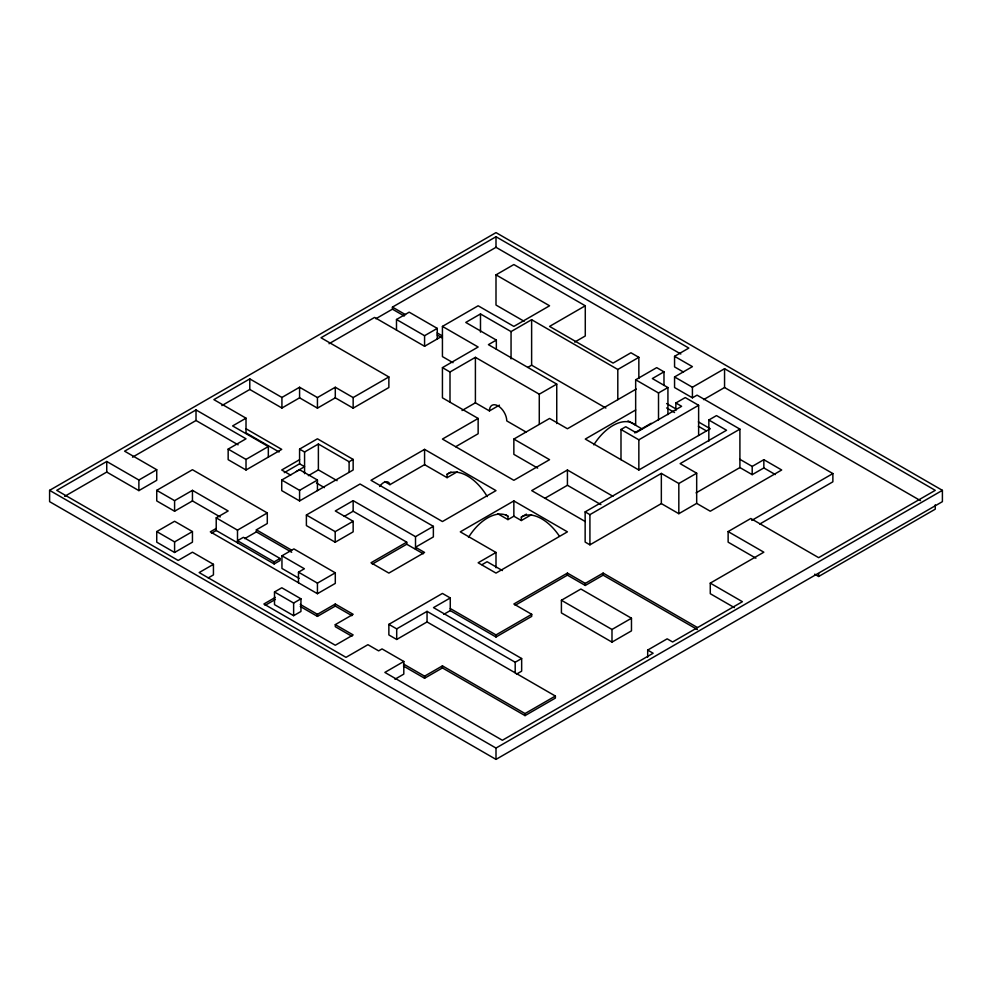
<?xml version="1.0" encoding="UTF-8"?>
<svg xmlns="http://www.w3.org/2000/svg" width="992" height="992" viewBox="0 0 992 992"><rect width="100%" height="100%" fill="white"/><g stroke="black" fill="none" stroke-linecap="round" stroke-linejoin="round"><path stroke-width="1.49" d="M49.6 490.346L496 232.612L942.4 490.346L942.4 501.654L496 759.388L49.6 501.654L49.6 490.346L496 748.067L942.4 490.346M64.641 496.36L106.739 472.056L138.88 490.618L156.736 480.302L156.736 469.724L138.88 480.029L106.739 461.478L56.742 490.346L178.163 560.443L192.448 552.197L213.441 564.324L213.441 574.901L208.246 577.902M246.016 428.755L281.728 449.376L246.016 469.997L228.16 459.68L228.16 449.103L246.016 438.799L196.019 409.932L124.595 451.174L156.736 469.724M221.861 405.592L249.786 389.472L281.926 408.022L299.584 397.829L317.44 408.146L335.296 397.829L353.152 408.146L388.864 387.525L388.864 376.948L353.152 397.556L335.296 387.252L317.44 397.556L299.584 387.252L281.926 397.445L249.786 378.894L213.875 399.627L246.016 418.178L246.016 432.884L279.087 451.98M683.488 372.062L674.56 366.904L674.56 356.326L688.845 348.08L496 236.741L321.011 337.764L388.864 376.948M132.531 457.163L196.019 420.509L238.117 444.825M329.046 343.716L374.579 317.428L424.576 346.282L442.432 335.978L437.174 332.94M375.856 318.742L392.435 309.169L392.435 307.111L496 247.318L680.81 354.02M396.49 330.076L396.49 319.498L409.175 312.17L437.261 328.389L437.261 338.966M246.016 418.178L232.612 425.928L268.324 446.536L268.324 457.114M524.123 321.284L496 305.052L496 274.858L513.856 264.542L585.28 305.784L585.28 335.978L574.703 342.091M220.224 516.956L192.448 500.923L174.592 511.227L156.736 500.923L156.736 490.346L192.448 469.724L267.294 512.938L267.294 523.516L256.382 529.815L256.382 531.873L291.685 552.259M396.49 319.498L424.576 335.705L437.261 328.389M453.009 362.7L442.432 356.599L442.432 326.405L478.144 305.784L513.856 326.405L549.568 305.784L496 274.858M638.848 378.46L638.848 357.331L617.805 369.47L531.625 319.709L511.054 331.588L480.488 313.943L465.769 322.437L496.335 340.082L496.335 349.184M156.736 490.346L174.592 500.65L192.448 490.346L228.16 510.967L216.219 517.861L216.219 530.497L274.152 563.94L280.042 560.542L280.042 558.471L243.387 537.317L237.497 540.714L274.152 561.881L280.042 558.471M228.16 449.103L246.016 459.42L268.324 446.536M156.736 531.576L174.592 521.271L192.448 531.576L192.448 542.165L174.592 552.47L156.736 542.165L156.736 531.576L174.592 541.892L192.448 531.576M284.282 472.651L299.584 463.81L299.584 449.103L317.44 438.799L353.152 459.42L353.152 469.997L299.584 500.923L281.728 490.618L281.728 480.029L299.584 469.724L317.44 480.029L317.44 490.618M455.663 446.722L478.144 433.74L478.144 418.45L442.432 397.829L442.432 367.635L478.144 347.014L442.432 326.405M496.335 340.082L488.411 344.658L556.748 384.115L556.748 423.534M299.584 449.103L304.581 451.992L318.382 444.019L349.11 461.751L353.152 459.42M442.432 367.635L449.996 372L475.404 357.331L539.276 394.196L556.748 384.115M299.584 459.68L281.728 469.997L290.656 475.156M296.372 471.436L304.581 466.699L299.584 463.81M585.28 305.784L549.568 326.405L613.093 363.084L630.949 352.768L638.848 357.331M216.219 528.438L210.304 531.848L317.44 593.7L335.296 583.395L335.296 572.818L293.892 548.911L281.951 555.805L281.951 568.453L299.113 578.361M308.338 475.676L318.382 469.886L337.082 480.674M211.482 533.225L216.219 530.497M281.728 480.029L299.584 490.346L317.44 480.029M216.219 517.861L237.497 530.137L267.294 512.938M527.769 367.424L531.625 365.192L605.876 408.059M462.024 410.527L475.404 402.802L489.44 410.911L499.422 405.145M244.689 538.631L256.382 531.873M213.441 564.324L199.156 572.57L345.997 657.349L367.92 644.688L378.646 650.876L382.044 648.917L403.806 661.478L403.806 674.114L394.965 679.222M433.368 526.343L415.512 536.66L353.152 500.65L335.296 510.967L353.152 521.271L353.152 531.848L335.197 542.215L306.392 525.586L306.392 515.009L360.059 484.022L433.368 526.343L433.368 536.92L415.512 547.237L424.576 552.47L388.864 573.091L371.008 562.774L406.72 542.165L406.72 544.224L372.335 564.076M424.576 449.376L371.008 480.302L442.432 521.544L496 490.618L424.576 449.376L424.576 464.665L389.943 484.654A9.213 5.32 -60 0 0 379.614 486.502M478.144 418.45L442.432 439.072L513.856 480.302L549.568 459.68L513.856 439.072L513.856 454.348L537.664 468.1M344.224 516.386L353.152 511.227L406.72 542.165M306.392 515.009L335.197 531.638L353.152 521.271M457.3 471.77L447.094 477.66L447.094 474.213L450.926 471.994M513.856 439.072L549.568 418.45L567.424 428.755L636.219 389.038M298.48 582.763L298.48 572.173L304.395 568.763L281.951 555.805M593.799 444.85A40.883 23.61 -60 0 1 635.661 425.258L635.661 379.787L656.704 367.635L663.983 371.839L663.983 385.429M274.499 591.988L281.802 587.772L300.948 598.821L300.948 611.456L293.632 615.685L274.499 604.624L274.499 591.988L293.632 603.037L300.948 598.821M663.983 371.839L652.339 378.56L667.926 387.562L667.926 414.619M275.354 597.382L263.872 604.016L335.296 645.246L353.152 634.942L335.296 624.638L335.296 626.696L351.875 636.269M265.149 605.343L275.354 599.453M298.48 572.173L317.44 583.122L335.296 572.818M759.736 524.049L832.871 481.814L832.871 473.568L697.054 395.151L692.416 397.829L674.56 387.525L674.56 376.948L692.416 366.631L674.56 356.326M635.661 409.981L585.28 439.072L638.848 469.997L710.272 428.755L698.368 421.885M674.56 376.948L692.416 387.252L724.557 368.702L935.258 490.346L818.648 557.665L750.795 518.494L728.128 531.576L728.128 542.165L755.904 558.198M620.992 459.68L620.992 429.486L625.766 426.734L636.008 432.648L681.616 406.311L675.862 402.988L675.862 410.514M675.862 402.988L685.261 397.569L698.628 405.294L698.628 435.488M300.241 604.401L317.44 614.321L335.296 604.016L353.152 614.321L335.296 624.638M496 552.47L478.144 562.774L496 573.091L567.424 531.848L513.856 500.923L460.288 531.848L496 552.47L496 567.759M612.957 496.285L567.424 469.997L531.712 490.618L585.28 521.544M634.62 432.847L651.149 423.299M300.241 606.459L317.44 616.379L335.296 606.075L351.875 615.648M703.601 399.627L724.557 387.525L920.489 500.65M620.992 429.486L638.848 439.803L698.628 405.294M497.748 513.72L507.954 519.61L513.856 516.212L521.333 520.527L531.538 514.637M544.943 498.257L567.424 485.286L600.904 504.606M521.333 520.527L521.333 517.068L526.43 514.129M708.834 441.155L708.834 420.013L716.484 415.598L739.908 429.127L739.908 467.567L696.074 492.875M481.988 564.684L487.097 561.732L502.411 570.561M403.409 666.016L424.576 678.243L442.432 667.926L525.028 715.616L555.371 698.095L555.371 696.037L427.044 621.947L396.701 639.468L388.864 634.942L388.864 624.365L442.432 593.439L450.269 597.953L450.269 610.601L496 637L531.712 616.379L531.712 614.321L513.856 604.016L567.424 573.091L585.28 583.395L603.136 573.091L697.401 627.514M739.908 459.321L752.196 466.414L763.84 459.68L781.696 469.997L710.272 511.227L696.682 503.39L678.826 513.695L661.342 503.601L589.918 544.831L585.144 542.078L585.144 511.884L726.553 430.255L708.834 420.013M585.144 511.884L589.918 514.637L661.342 473.407L678.826 483.501L696.682 473.196L696.682 503.39M739.908 429.127L680.128 463.636L696.682 473.196M388.864 624.365L396.701 628.878L427.044 611.37L515.195 662.259L521.656 658.527L521.656 671.162L516.485 674.151M450.269 597.953L433.504 607.625L521.656 658.527M443.821 614.321L450.269 610.601M403.806 661.478L384.859 672.415L502.386 740.268L653.133 653.232L647.689 650.082L647.689 657.113M515.195 605.306L567.424 575.149L585.28 585.454L603.136 575.149L697.401 629.573M739.908 467.567L752.196 474.66L763.84 467.939L775.322 474.56M403.409 663.958L424.576 676.172L442.432 665.868L525.028 713.558L555.371 696.037M450.269 608.53L496 634.942L531.712 614.321M561.41 600.272L580.89 589.025L631.47 618.227L631.47 630.862L611.99 642.109L561.41 612.92L561.41 600.272L611.99 629.474L631.47 618.227M751.75 520.403L832.871 473.568M734.378 607.625L710.272 593.7L710.272 583.122L763.84 552.197L728.128 531.576M647.689 650.082L667.17 638.836L672.613 641.985L742.413 601.685L710.272 583.122M814.668 574.182L818.648 576.488L935.258 509.169L935.258 504.829M635.661 379.787L658.514 392.968L667.926 387.562M666.624 403.558L675.887 408.902M666.624 407.935L674.56 412.523M698.368 426.262L706.304 430.85M628.01 420.844L642.122 428.99M392.435 307.111L405.592 314.712M392.435 309.169L404.277 316.014M437.174 334.998L442.432 338.036M526.268 432.165L506.763 420.906A12.251 7.068 60 0 0 498.096 405.902A12.251 7.068 60 0 0 489.44 410.911M424.576 464.665L447.094 477.66M505.412 514.687L507.954 516.162L507.954 519.61M384.586 481.554L389.943 484.654M316.398 483.005L324.421 487.63M406.72 544.224L423.286 553.784M256.382 529.815L291.685 550.2M818.648 573.599L818.648 576.488M763.84 459.68L763.84 467.939M752.196 466.414L752.196 474.66M724.557 368.702L724.557 387.525M692.416 387.252L692.416 397.829M678.826 483.501L678.826 513.695M661.342 473.407L661.342 503.601M658.514 392.968L658.514 420.025M638.848 439.803L638.848 469.997M617.805 369.47L617.805 399.664M611.99 629.474L611.99 642.109M603.136 573.091L603.136 575.149M589.918 514.637L589.918 544.831M585.28 583.395L585.28 585.454M567.424 469.997L567.424 485.286M567.424 573.091L567.424 575.149M539.276 394.196L539.276 424.39M531.625 319.709L531.625 365.192M525.028 713.558L525.028 715.616M515.195 662.259L515.195 672.836M513.856 500.923L513.856 516.212M511.054 331.588L511.054 358.881M496 236.741L496 247.318M496 634.942L496 637M496 748.067L496 759.388M480.488 313.943L480.488 332.134M475.404 357.331L475.404 402.802M449.996 372L449.996 402.194M442.432 665.868L442.432 667.926M427.044 611.37L427.044 621.947M424.576 335.705L424.576 346.282M424.576 676.172L424.576 678.243M415.512 536.66L415.512 549.295M396.701 628.878L396.701 639.468M353.152 397.556L353.152 408.146M353.152 500.65L353.152 511.227M349.11 461.751L349.11 472.328M335.296 387.252L335.296 397.829M335.197 531.638L335.197 542.215M335.296 604.016L335.296 606.075M318.382 444.019L318.382 469.886M317.44 397.556L317.44 408.146M317.44 583.122L317.44 593.7M317.44 614.321L317.44 616.379M304.581 451.992L304.581 473.668M299.584 387.252L299.584 397.829M299.584 490.346L299.584 500.923M293.632 603.037L293.632 615.685M281.926 397.445L281.926 408.022M274.152 561.881L274.152 563.94M249.786 378.894L249.786 389.472M246.016 459.42L246.016 469.997M237.497 530.137L237.497 542.785M196.019 409.932L196.019 420.509M192.448 490.346L192.448 500.923M174.592 500.65L174.592 511.227M174.592 541.892L174.592 552.47M138.88 480.029L138.88 490.618M106.739 461.478L106.739 472.056M447.094 474.213A40.102 23.151 60 0 1 487.233 496.608M521.333 517.068A40.102 23.151 60 0 1 559.327 536.064M468.509 537.404A40.102 23.151 -60 0 1 507.954 516.162"/></g></svg>
